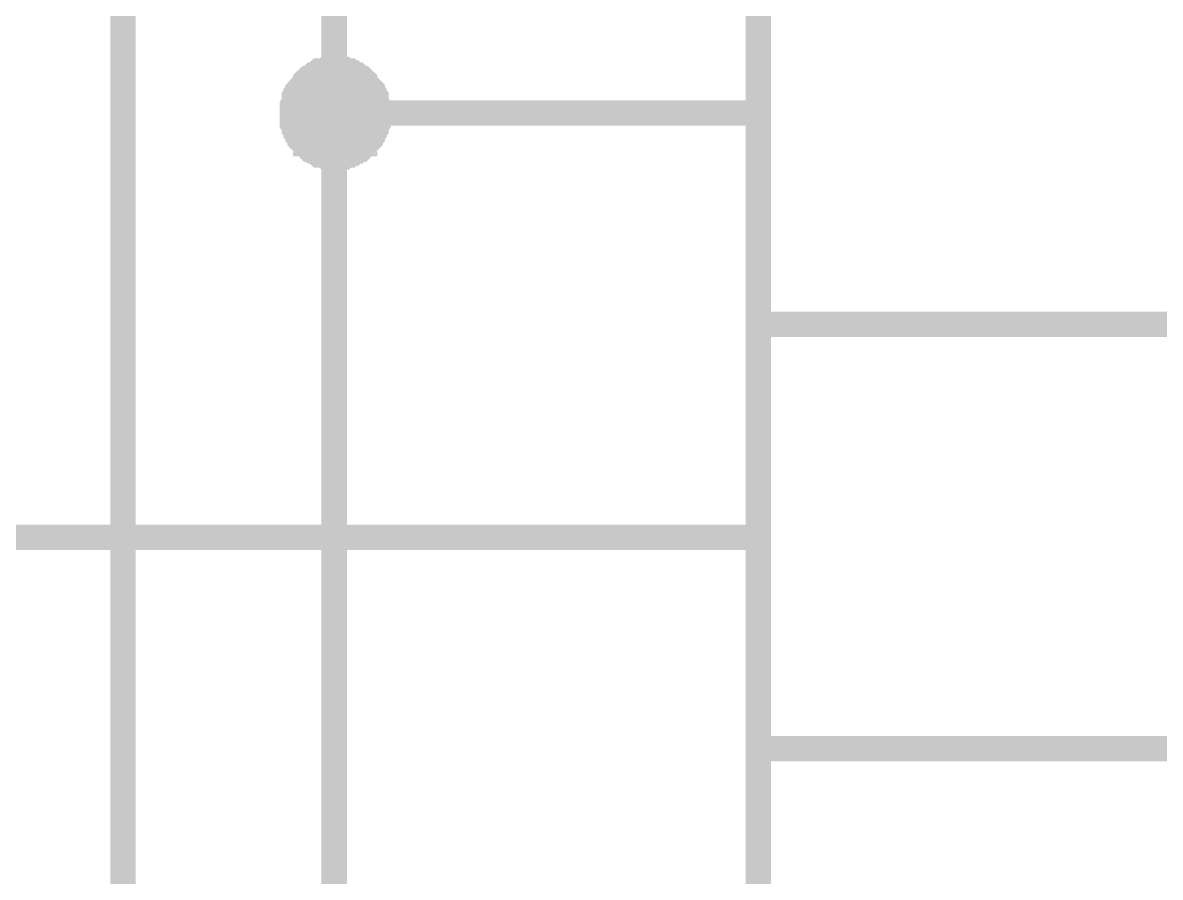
# Model space of a CAD drawing. Header units: millimetres. Extents: x 0 to 841, y 0 to 594.
# Drawn here: x 506.32 to 519.75, y 193.47 to 203.56 of the extents above; entities that cross this region are included whole.
import ezdxf

# ---------------------------------------------------------------- set-up
doc = ezdxf.new("R2010")
doc.units = ezdxf.units.MM
doc.layers.add('Sheet', color=255, linetype='Continuous')

msp = doc.modelspace()

# ---------------------------------------------------------------- linework, layer by layer
at = {"layer": 'Sheet', "const_width": 0.3}
msp.add_lwpolyline([(515.002, 239.999), (535.012, 239.999), (535.012, 114.991), (515.002, 114.991), (515.002, 239.999)], close=True, dxfattribs=at)
at = {"layer": 'Sheet'}
for points, const_width in [([(509.994, 217.495), (509.994, 202.492), (512.51, 202.492)], 0.3), ([(512.51, 207.5), (507.502, 207.5), (507.502, 192.498)], 0.3), ([(509.5, 202.492), (509.5, 202.514), (509.5, 202.537), (509.5, 202.559), (509.5, 202.582), (509.523, 202.627), (509.523, 202.649), (509.523, 202.672), (509.545, 202.694), (509.545, 202.716), (509.568, 202.739), (509.568, 202.761), (509.59, 202.784), (509.59, 202.784), (509.613, 202.806), (509.635, 202.829), (509.657, 202.851), (509.657, 202.874), (509.68, 202.896), (509.702, 202.896), (509.725, 202.919), (509.747, 202.941), (509.77, 202.941), (509.792, 202.963), (509.792, 202.963), (509.815, 202.986), (509.86, 202.986), (509.882, 202.986), (509.905, 203.008), (509.927, 203.008), (509.949, 203.008), (509.972, 203.008), (509.994, 203.008)], 0.3), ([(509.5, 202.492), (509.5, 202.514), (509.5, 202.537), (509.5, 202.559), (509.5, 202.582), (509.523, 202.627), (509.523, 202.649), (509.523, 202.672), (509.545, 202.694), (509.545, 202.716), (509.568, 202.739), (509.568, 202.761), (509.59, 202.784), (509.59, 202.784), (509.613, 202.806), (509.635, 202.829), (509.657, 202.851), (509.657, 202.874), (509.68, 202.896), (509.702, 202.896), (509.725, 202.919), (509.747, 202.941), (509.77, 202.941), (509.792, 202.963), (509.792, 202.963), (509.815, 202.986), (509.86, 202.986), (509.882, 202.986), (509.905, 203.008), (509.927, 203.008), (509.949, 203.008), (509.972, 203.008), (509.994, 203.008)], 0.3), ([(509.5, 202.492), (509.5, 202.514), (509.5, 202.537), (509.5, 202.559), (509.5, 202.582), (509.523, 202.627), (509.523, 202.649), (509.523, 202.672), (509.545, 202.694), (509.545, 202.716), (509.568, 202.739), (509.568, 202.761), (509.59, 202.784), (509.59, 202.784), (509.613, 202.806), (509.635, 202.829), (509.657, 202.851), (509.657, 202.874), (509.68, 202.896), (509.702, 202.896), (509.725, 202.919), (509.747, 202.941), (509.77, 202.941), (509.792, 202.963), (509.792, 202.963), (509.815, 202.986), (509.86, 202.986), (509.882, 202.986), (509.905, 203.008), (509.927, 203.008), (509.949, 203.008), (509.972, 203.008), (509.994, 203.008)], 0.3), ([(509.5, 202.492), (509.5, 202.514), (509.5, 202.537), (509.5, 202.559), (509.5, 202.582), (509.523, 202.627), (509.523, 202.649), (509.523, 202.672), (509.545, 202.694), (509.545, 202.716), (509.568, 202.739), (509.568, 202.761), (509.59, 202.784), (509.59, 202.784), (509.613, 202.806), (509.635, 202.829), (509.657, 202.851), (509.657, 202.874), (509.68, 202.896), (509.702, 202.896), (509.725, 202.919), (509.747, 202.941), (509.77, 202.941), (509.792, 202.963), (509.792, 202.963), (509.815, 202.986), (509.86, 202.986), (509.882, 202.986), (509.905, 203.008), (509.927, 203.008), (509.949, 203.008), (509.972, 203.008), (509.994, 203.008)], 0.3), ([(509.994, 203.008), (509.994, 203.008)], 0.3), ([(509.994, 203.008), (510.017, 203.008), (510.039, 203.008), (510.084, 203.008), (510.107, 203.008), (510.129, 202.986), (510.152, 202.986), (510.174, 202.986), (510.196, 202.963), (510.219, 202.963), (510.241, 202.941), (510.264, 202.941), (510.286, 202.919), (510.309, 202.896), (510.331, 202.896), (510.354, 202.874), (510.354, 202.851), (510.376, 202.829), (510.399, 202.806), (510.421, 202.784), (510.421, 202.784), (510.444, 202.761), (510.444, 202.739), (510.466, 202.716), (510.466, 202.694), (510.488, 202.672), (510.488, 202.649), (510.488, 202.627), (510.511, 202.582), (510.511, 202.559), (510.511, 202.537), (510.511, 202.514), (510.511, 202.492)], 0.3), ([(509.994, 203.008), (509.994, 203.008)], 0.3), ([(509.994, 203.008), (510.017, 203.008), (510.039, 203.008), (510.084, 203.008), (510.107, 203.008), (510.129, 202.986), (510.152, 202.986), (510.174, 202.986), (510.196, 202.963), (510.219, 202.963), (510.241, 202.941), (510.264, 202.941), (510.286, 202.919), (510.309, 202.896), (510.331, 202.896), (510.354, 202.874), (510.354, 202.851), (510.376, 202.829), (510.399, 202.806), (510.421, 202.784), (510.421, 202.784), (510.444, 202.761), (510.444, 202.739), (510.466, 202.716), (510.466, 202.694), (510.488, 202.672), (510.488, 202.649), (510.488, 202.627), (510.511, 202.582), (510.511, 202.559), (510.511, 202.537), (510.511, 202.514), (510.511, 202.492)], 0.3), ([(509.994, 203.008), (509.994, 203.008)], 0.3), ([(509.994, 203.008), (510.017, 203.008), (510.039, 203.008), (510.084, 203.008), (510.107, 203.008), (510.129, 202.986), (510.152, 202.986), (510.174, 202.986), (510.196, 202.963), (510.219, 202.963), (510.241, 202.941), (510.264, 202.941), (510.286, 202.919), (510.309, 202.896), (510.331, 202.896), (510.354, 202.874), (510.354, 202.851), (510.376, 202.829), (510.399, 202.806), (510.421, 202.784), (510.421, 202.784), (510.444, 202.761), (510.444, 202.739), (510.466, 202.716), (510.466, 202.694), (510.488, 202.672), (510.488, 202.649), (510.488, 202.627), (510.511, 202.582), (510.511, 202.559), (510.511, 202.537), (510.511, 202.514), (510.511, 202.492)], 0.3), ([(509.994, 203.008), (509.994, 203.008)], 0.3), ([(509.994, 203.008), (510.017, 203.008), (510.039, 203.008), (510.084, 203.008), (510.107, 203.008), (510.129, 202.986), (510.152, 202.986), (510.174, 202.986), (510.196, 202.963), (510.219, 202.963), (510.241, 202.941), (510.264, 202.941), (510.286, 202.919), (510.309, 202.896), (510.331, 202.896), (510.354, 202.874), (510.354, 202.851), (510.376, 202.829), (510.399, 202.806), (510.421, 202.784), (510.421, 202.784), (510.444, 202.761), (510.444, 202.739), (510.466, 202.716), (510.466, 202.694), (510.488, 202.672), (510.488, 202.649), (510.488, 202.627), (510.511, 202.582), (510.511, 202.559), (510.511, 202.537), (510.511, 202.514), (510.511, 202.492)], 0.3), ([(509.5, 202.492), (509.5, 202.514), (509.5, 202.537), (509.5, 202.559), (509.5, 202.582), (509.523, 202.627), (509.523, 202.649), (509.523, 202.672), (509.545, 202.694), (509.545, 202.716), (509.568, 202.739), (509.568, 202.761), (509.59, 202.784), (509.59, 202.784), (509.613, 202.806), (509.635, 202.829), (509.657, 202.851), (509.657, 202.874), (509.68, 202.896), (509.702, 202.896), (509.725, 202.919), (509.747, 202.941), (509.77, 202.941), (509.792, 202.963), (509.792, 202.963), (509.815, 202.986), (509.86, 202.986), (509.882, 202.986), (509.905, 203.008), (509.927, 203.008), (509.949, 203.008), (509.972, 203.008), (509.994, 203.008)], 0.0991), ([(509.5, 202.492), (509.5, 202.514), (509.5, 202.537), (509.5, 202.559), (509.5, 202.582), (509.523, 202.627), (509.523, 202.649), (509.523, 202.672), (509.545, 202.694), (509.545, 202.716), (509.568, 202.739), (509.568, 202.761), (509.59, 202.784), (509.59, 202.784), (509.613, 202.806), (509.635, 202.829), (509.657, 202.851), (509.657, 202.874), (509.68, 202.896), (509.702, 202.896), (509.725, 202.919), (509.747, 202.941), (509.77, 202.941), (509.792, 202.963), (509.792, 202.963), (509.815, 202.986), (509.86, 202.986), (509.882, 202.986), (509.905, 203.008), (509.927, 203.008), (509.949, 203.008), (509.972, 203.008), (509.994, 203.008)], 0.0991), ([(509.5, 202.492), (509.5, 202.514), (509.5, 202.537), (509.5, 202.559), (509.5, 202.582), (509.523, 202.627), (509.523, 202.649), (509.523, 202.672), (509.545, 202.694), (509.545, 202.716), (509.568, 202.739), (509.568, 202.761), (509.59, 202.784), (509.59, 202.784), (509.613, 202.806), (509.635, 202.829), (509.657, 202.851), (509.657, 202.874), (509.68, 202.896), (509.702, 202.896), (509.725, 202.919), (509.747, 202.941), (509.77, 202.941), (509.792, 202.963), (509.792, 202.963), (509.815, 202.986), (509.86, 202.986), (509.882, 202.986), (509.905, 203.008), (509.927, 203.008), (509.949, 203.008), (509.972, 203.008), (509.994, 203.008)], 0.0991), ([(509.5, 202.492), (509.5, 202.514), (509.5, 202.537), (509.5, 202.559), (509.5, 202.582), (509.523, 202.627), (509.523, 202.649), (509.523, 202.672), (509.545, 202.694), (509.545, 202.716), (509.568, 202.739), (509.568, 202.761), (509.59, 202.784), (509.59, 202.784), (509.613, 202.806), (509.635, 202.829), (509.657, 202.851), (509.657, 202.874), (509.68, 202.896), (509.702, 202.896), (509.725, 202.919), (509.747, 202.941), (509.77, 202.941), (509.792, 202.963), (509.792, 202.963), (509.815, 202.986), (509.86, 202.986), (509.882, 202.986), (509.905, 203.008), (509.927, 203.008), (509.949, 203.008), (509.972, 203.008), (509.994, 203.008)], 0.0991), ([(509.994, 203.008), (509.994, 203.008)], 0.0991), ([(509.994, 203.008), (510.017, 203.008), (510.039, 203.008), (510.084, 203.008), (510.107, 203.008), (510.129, 202.986), (510.152, 202.986), (510.174, 202.986), (510.196, 202.963), (510.219, 202.963), (510.241, 202.941), (510.264, 202.941), (510.286, 202.919), (510.309, 202.896), (510.331, 202.896), (510.354, 202.874), (510.354, 202.851), (510.376, 202.829), (510.399, 202.806), (510.421, 202.784), (510.421, 202.784), (510.444, 202.761), (510.444, 202.739), (510.466, 202.716), (510.466, 202.694), (510.488, 202.672), (510.488, 202.649), (510.488, 202.627), (510.511, 202.582), (510.511, 202.559), (510.511, 202.537), (510.511, 202.514), (510.511, 202.492)], 0.0991), ([(509.994, 203.008), (509.994, 203.008)], 0.0991), ([(509.994, 203.008), (510.017, 203.008), (510.039, 203.008), (510.084, 203.008), (510.107, 203.008), (510.129, 202.986), (510.152, 202.986), (510.174, 202.986), (510.196, 202.963), (510.219, 202.963), (510.241, 202.941), (510.264, 202.941), (510.286, 202.919), (510.309, 202.896), (510.331, 202.896), (510.354, 202.874), (510.354, 202.851), (510.376, 202.829), (510.399, 202.806), (510.421, 202.784), (510.421, 202.784), (510.444, 202.761), (510.444, 202.739), (510.466, 202.716), (510.466, 202.694), (510.488, 202.672), (510.488, 202.649), (510.488, 202.627), (510.511, 202.582), (510.511, 202.559), (510.511, 202.537), (510.511, 202.514), (510.511, 202.492)], 0.0991), ([(509.994, 203.008), (509.994, 203.008)], 0.0991), ([(509.994, 203.008), (510.017, 203.008), (510.039, 203.008), (510.084, 203.008), (510.107, 203.008), (510.129, 202.986), (510.152, 202.986), (510.174, 202.986), (510.196, 202.963), (510.219, 202.963), (510.241, 202.941), (510.264, 202.941), (510.286, 202.919), (510.309, 202.896), (510.331, 202.896), (510.354, 202.874), (510.354, 202.851), (510.376, 202.829), (510.399, 202.806), (510.421, 202.784), (510.421, 202.784), (510.444, 202.761), (510.444, 202.739), (510.466, 202.716), (510.466, 202.694), (510.488, 202.672), (510.488, 202.649), (510.488, 202.627), (510.511, 202.582), (510.511, 202.559), (510.511, 202.537), (510.511, 202.514), (510.511, 202.492)], 0.0991), ([(509.994, 203.008), (509.994, 203.008)], 0.0991), ([(509.994, 203.008), (510.017, 203.008), (510.039, 203.008), (510.084, 203.008), (510.107, 203.008), (510.129, 202.986), (510.152, 202.986), (510.174, 202.986), (510.196, 202.963), (510.219, 202.963), (510.241, 202.941), (510.264, 202.941), (510.286, 202.919), (510.309, 202.896), (510.331, 202.896), (510.354, 202.874), (510.354, 202.851), (510.376, 202.829), (510.399, 202.806), (510.421, 202.784), (510.421, 202.784), (510.444, 202.761), (510.444, 202.739), (510.466, 202.716), (510.466, 202.694), (510.488, 202.672), (510.488, 202.649), (510.488, 202.627), (510.511, 202.582), (510.511, 202.559), (510.511, 202.537), (510.511, 202.514), (510.511, 202.492)], 0.0991), ([(509.994, 201.975), (509.972, 201.975), (509.949, 201.975), (509.927, 201.975), (509.905, 201.975), (509.882, 201.998), (509.86, 201.998), (509.815, 201.998), (509.792, 202.02), (509.792, 202.02), (509.77, 202.043), (509.747, 202.043), (509.725, 202.065), (509.702, 202.065), (509.68, 202.088), (509.657, 202.11), (509.657, 202.132), (509.635, 202.132), (509.613, 202.155), (509.59, 202.177), (509.59, 202.2), (509.568, 202.222), (509.568, 202.245), (509.545, 202.267), (509.545, 202.29), (509.523, 202.312), (509.523, 202.335), (509.523, 202.357), (509.5, 202.38), (509.5, 202.402), (509.5, 202.447), (509.5, 202.469), (509.5, 202.492)], 0.3), ([(509.5, 202.492), (509.5, 202.492)], 0.3), ([(509.994, 201.975), (509.972, 201.975), (509.949, 201.975), (509.927, 201.975), (509.905, 201.975), (509.882, 201.998), (509.86, 201.998), (509.815, 201.998), (509.792, 202.02), (509.792, 202.02), (509.77, 202.043), (509.747, 202.043), (509.725, 202.065), (509.702, 202.065), (509.68, 202.088), (509.657, 202.11), (509.657, 202.132), (509.635, 202.132), (509.613, 202.155), (509.59, 202.177), (509.59, 202.2), (509.568, 202.222), (509.568, 202.245), (509.545, 202.267), (509.545, 202.29), (509.523, 202.312), (509.523, 202.335), (509.523, 202.357), (509.5, 202.38), (509.5, 202.402), (509.5, 202.447), (509.5, 202.469), (509.5, 202.492)], 0.3), ([(509.5, 202.492), (509.5, 202.492)], 0.3), ([(509.994, 201.975), (509.972, 201.975), (509.949, 201.975), (509.927, 201.975), (509.905, 201.975), (509.882, 201.998), (509.86, 201.998), (509.815, 201.998), (509.792, 202.02), (509.792, 202.02), (509.77, 202.043), (509.747, 202.043), (509.725, 202.065), (509.702, 202.065), (509.68, 202.088), (509.657, 202.11), (509.657, 202.132), (509.635, 202.132), (509.613, 202.155), (509.59, 202.177), (509.59, 202.2), (509.568, 202.222), (509.568, 202.245), (509.545, 202.267), (509.545, 202.29), (509.523, 202.312), (509.523, 202.335), (509.523, 202.357), (509.5, 202.38), (509.5, 202.402), (509.5, 202.447), (509.5, 202.469), (509.5, 202.492)], 0.3), ([(509.5, 202.492), (509.5, 202.492)], 0.3), ([(509.994, 201.975), (509.972, 201.975), (509.949, 201.975), (509.927, 201.975), (509.905, 201.975), (509.882, 201.998), (509.86, 201.998), (509.815, 201.998), (509.792, 202.02), (509.792, 202.02), (509.77, 202.043), (509.747, 202.043), (509.725, 202.065), (509.702, 202.065), (509.68, 202.088), (509.657, 202.11), (509.657, 202.132), (509.635, 202.132), (509.613, 202.155), (509.59, 202.177), (509.59, 202.2), (509.568, 202.222), (509.568, 202.245), (509.545, 202.267), (509.545, 202.29), (509.523, 202.312), (509.523, 202.335), (509.523, 202.357), (509.5, 202.38), (509.5, 202.402), (509.5, 202.447), (509.5, 202.469), (509.5, 202.492)], 0.3), ([(509.5, 202.492), (509.5, 202.492)], 0.3), ([(510.511, 202.492), (510.511, 202.469), (510.511, 202.447), (510.511, 202.402), (510.511, 202.38), (510.488, 202.357), (510.488, 202.335), (510.488, 202.312), (510.466, 202.29), (510.466, 202.267), (510.444, 202.245), (510.444, 202.222), (510.421, 202.2), (510.421, 202.177), (510.399, 202.155), (510.376, 202.132), (510.354, 202.132), (510.354, 202.11), (510.331, 202.088), (510.309, 202.065), (510.286, 202.065), (510.264, 202.043), (510.241, 202.043), (510.219, 202.02), (510.196, 202.02), (510.174, 201.998), (510.152, 201.998), (510.129, 201.998), (510.107, 201.975), (510.084, 201.975), (510.039, 201.975), (510.017, 201.975), (509.994, 201.975)], 0.3), ([(509.994, 202.492), (509.994, 187.489), (512.51, 187.489)], 0.3), ([(510.511, 202.492), (510.511, 202.469), (510.511, 202.447), (510.511, 202.402), (510.511, 202.38), (510.488, 202.357), (510.488, 202.335), (510.488, 202.312), (510.466, 202.29), (510.466, 202.267), (510.444, 202.245), (510.444, 202.222), (510.421, 202.2), (510.421, 202.177), (510.399, 202.155), (510.376, 202.132), (510.354, 202.132), (510.354, 202.11), (510.331, 202.088), (510.309, 202.065), (510.286, 202.065), (510.264, 202.043), (510.241, 202.043), (510.219, 202.02), (510.196, 202.02), (510.174, 201.998), (510.152, 201.998), (510.129, 201.998), (510.107, 201.975), (510.084, 201.975), (510.039, 201.975), (510.017, 201.975), (509.994, 201.975)], 0.3), ([(510.511, 202.492), (510.511, 202.469), (510.511, 202.447), (510.511, 202.402), (510.511, 202.38), (510.488, 202.357), (510.488, 202.335), (510.488, 202.312), (510.466, 202.29), (510.466, 202.267), (510.444, 202.245), (510.444, 202.222), (510.421, 202.2), (510.421, 202.177), (510.399, 202.155), (510.376, 202.132), (510.354, 202.132), (510.354, 202.11), (510.331, 202.088), (510.309, 202.065), (510.286, 202.065), (510.264, 202.043), (510.241, 202.043), (510.219, 202.02), (510.196, 202.02), (510.174, 201.998), (510.152, 201.998), (510.129, 201.998), (510.107, 201.975), (510.084, 201.975), (510.039, 201.975), (510.017, 201.975), (509.994, 201.975)], 0.3), ([(510.511, 202.492), (510.511, 202.469), (510.511, 202.447), (510.511, 202.402), (510.511, 202.38), (510.488, 202.357), (510.488, 202.335), (510.488, 202.312), (510.466, 202.29), (510.466, 202.267), (510.444, 202.245), (510.444, 202.222), (510.421, 202.2), (510.421, 202.177), (510.399, 202.155), (510.376, 202.132), (510.354, 202.132), (510.354, 202.11), (510.331, 202.088), (510.309, 202.065), (510.286, 202.065), (510.264, 202.043), (510.241, 202.043), (510.219, 202.02), (510.196, 202.02), (510.174, 201.998), (510.152, 201.998), (510.129, 201.998), (510.107, 201.975), (510.084, 201.975), (510.039, 201.975), (510.017, 201.975), (509.994, 201.975)], 0.3), ([(510.511, 202.492), (510.511, 202.492), (510.511, 202.492), (510.511, 202.492), (510.511, 202.492), (510.511, 202.492), (510.511, 202.492), (510.511, 202.492), (510.511, 202.492), (510.511, 202.492), (510.511, 202.492), (510.511, 202.492), (510.511, 202.492), (510.511, 202.492), (510.511, 202.492), (510.511, 202.492), (510.511, 202.492), (510.511, 202.492), (510.511, 202.492), (510.511, 202.492), (510.511, 202.492), (510.511, 202.492), (510.511, 202.492), (510.511, 202.492), (510.511, 202.492), (510.511, 202.492), (510.511, 202.492), (510.511, 202.492), (510.511, 202.492), (510.511, 202.492), (510.511, 202.492), (510.511, 202.492), (510.511, 202.492)], 0.3), ([(510.511, 202.492), (510.511, 202.492)], 0.3), ([(510.511, 202.492), (510.511, 202.492), (510.511, 202.492), (510.511, 202.492), (510.511, 202.492), (510.511, 202.492), (510.511, 202.492), (510.511, 202.492), (510.511, 202.492), (510.511, 202.492), (510.511, 202.492), (510.511, 202.492), (510.511, 202.492), (510.511, 202.492), (510.511, 202.492), (510.511, 202.492), (510.511, 202.492), (510.511, 202.492), (510.511, 202.492), (510.511, 202.492), (510.511, 202.492), (510.511, 202.492), (510.511, 202.492), (510.511, 202.492), (510.511, 202.492), (510.511, 202.492), (510.511, 202.492), (510.511, 202.492), (510.511, 202.492), (510.511, 202.492), (510.511, 202.492), (510.511, 202.492), (510.511, 202.492)], 0.3), ([(510.511, 202.492), (510.511, 202.492)], 0.3), ([(510.511, 202.492), (510.511, 202.492), (510.511, 202.492), (510.511, 202.492), (510.511, 202.492), (510.511, 202.492), (510.511, 202.492), (510.511, 202.492), (510.511, 202.492), (510.511, 202.492), (510.511, 202.492), (510.511, 202.492), (510.511, 202.492), (510.511, 202.492), (510.511, 202.492), (510.511, 202.492), (510.511, 202.492), (510.511, 202.492), (510.511, 202.492), (510.511, 202.492), (510.511, 202.492), (510.511, 202.492), (510.511, 202.492), (510.511, 202.492), (510.511, 202.492), (510.511, 202.492), (510.511, 202.492), (510.511, 202.492), (510.511, 202.492), (510.511, 202.492), (510.511, 202.492), (510.511, 202.492), (510.511, 202.492)], 0.3), ([(510.511, 202.492), (510.511, 202.492)], 0.3), ([(510.511, 202.492), (510.511, 202.492), (510.511, 202.492), (510.511, 202.492), (510.511, 202.492), (510.511, 202.492), (510.511, 202.492), (510.511, 202.492), (510.511, 202.492), (510.511, 202.492), (510.511, 202.492), (510.511, 202.492), (510.511, 202.492), (510.511, 202.492), (510.511, 202.492), (510.511, 202.492), (510.511, 202.492), (510.511, 202.492), (510.511, 202.492), (510.511, 202.492), (510.511, 202.492), (510.511, 202.492), (510.511, 202.492), (510.511, 202.492), (510.511, 202.492), (510.511, 202.492), (510.511, 202.492), (510.511, 202.492), (510.511, 202.492), (510.511, 202.492), (510.511, 202.492), (510.511, 202.492), (510.511, 202.492)], 0.3), ([(510.511, 202.492), (510.511, 202.492)], 0.3), ([(515.002, 202.492), (512.51, 202.492)], 0.3), ([(509.994, 201.975), (509.972, 201.975), (509.949, 201.975), (509.927, 201.975), (509.905, 201.975), (509.882, 201.998), (509.86, 201.998), (509.815, 201.998), (509.792, 202.02), (509.792, 202.02), (509.77, 202.043), (509.747, 202.043), (509.725, 202.065), (509.702, 202.065), (509.68, 202.088), (509.657, 202.11), (509.657, 202.132), (509.635, 202.132), (509.613, 202.155), (509.59, 202.177), (509.59, 202.2), (509.568, 202.222), (509.568, 202.245), (509.545, 202.267), (509.545, 202.29), (509.523, 202.312), (509.523, 202.335), (509.523, 202.357), (509.5, 202.38), (509.5, 202.402), (509.5, 202.447), (509.5, 202.469), (509.5, 202.492)], 0.0991), ([(509.5, 202.492), (509.5, 202.492)], 0.0991), ([(509.994, 201.975), (509.972, 201.975), (509.949, 201.975), (509.927, 201.975), (509.905, 201.975), (509.882, 201.998), (509.86, 201.998), (509.815, 201.998), (509.792, 202.02), (509.792, 202.02), (509.77, 202.043), (509.747, 202.043), (509.725, 202.065), (509.702, 202.065), (509.68, 202.088), (509.657, 202.11), (509.657, 202.132), (509.635, 202.132), (509.613, 202.155), (509.59, 202.177), (509.59, 202.2), (509.568, 202.222), (509.568, 202.245), (509.545, 202.267), (509.545, 202.29), (509.523, 202.312), (509.523, 202.335), (509.523, 202.357), (509.5, 202.38), (509.5, 202.402), (509.5, 202.447), (509.5, 202.469), (509.5, 202.492)], 0.0991), ([(509.5, 202.492), (509.5, 202.492)], 0.0991), ([(509.994, 201.975), (509.972, 201.975), (509.949, 201.975), (509.927, 201.975), (509.905, 201.975), (509.882, 201.998), (509.86, 201.998), (509.815, 201.998), (509.792, 202.02), (509.792, 202.02), (509.77, 202.043), (509.747, 202.043), (509.725, 202.065), (509.702, 202.065), (509.68, 202.088), (509.657, 202.11), (509.657, 202.132), (509.635, 202.132), (509.613, 202.155), (509.59, 202.177), (509.59, 202.2), (509.568, 202.222), (509.568, 202.245), (509.545, 202.267), (509.545, 202.29), (509.523, 202.312), (509.523, 202.335), (509.523, 202.357), (509.5, 202.38), (509.5, 202.402), (509.5, 202.447), (509.5, 202.469), (509.5, 202.492)], 0.0991), ([(509.5, 202.492), (509.5, 202.492)], 0.0991), ([(509.994, 201.975), (509.972, 201.975), (509.949, 201.975), (509.927, 201.975), (509.905, 201.975), (509.882, 201.998), (509.86, 201.998), (509.815, 201.998), (509.792, 202.02), (509.792, 202.02), (509.77, 202.043), (509.747, 202.043), (509.725, 202.065), (509.702, 202.065), (509.68, 202.088), (509.657, 202.11), (509.657, 202.132), (509.635, 202.132), (509.613, 202.155), (509.59, 202.177), (509.59, 202.2), (509.568, 202.222), (509.568, 202.245), (509.545, 202.267), (509.545, 202.29), (509.523, 202.312), (509.523, 202.335), (509.523, 202.357), (509.5, 202.38), (509.5, 202.402), (509.5, 202.447), (509.5, 202.469), (509.5, 202.492)], 0.0991), ([(509.5, 202.492), (509.5, 202.492)], 0.0991), ([(510.511, 202.492), (510.511, 202.469), (510.511, 202.447), (510.511, 202.402), (510.511, 202.38), (510.488, 202.357), (510.488, 202.335), (510.488, 202.312), (510.466, 202.29), (510.466, 202.267), (510.444, 202.245), (510.444, 202.222), (510.421, 202.2), (510.421, 202.177), (510.399, 202.155), (510.376, 202.132), (510.354, 202.132), (510.354, 202.11), (510.331, 202.088), (510.309, 202.065), (510.286, 202.065), (510.264, 202.043), (510.241, 202.043), (510.219, 202.02), (510.196, 202.02), (510.174, 201.998), (510.152, 201.998), (510.129, 201.998), (510.107, 201.975), (510.084, 201.975), (510.039, 201.975), (510.017, 201.975), (509.994, 201.975)], 0.0991), ([(510.511, 202.492), (510.511, 202.469), (510.511, 202.447), (510.511, 202.402), (510.511, 202.38), (510.488, 202.357), (510.488, 202.335), (510.488, 202.312), (510.466, 202.29), (510.466, 202.267), (510.444, 202.245), (510.444, 202.222), (510.421, 202.2), (510.421, 202.177), (510.399, 202.155), (510.376, 202.132), (510.354, 202.132), (510.354, 202.11), (510.331, 202.088), (510.309, 202.065), (510.286, 202.065), (510.264, 202.043), (510.241, 202.043), (510.219, 202.02), (510.196, 202.02), (510.174, 201.998), (510.152, 201.998), (510.129, 201.998), (510.107, 201.975), (510.084, 201.975), (510.039, 201.975), (510.017, 201.975), (509.994, 201.975)], 0.0991), ([(510.511, 202.492), (510.511, 202.469), (510.511, 202.447), (510.511, 202.402), (510.511, 202.38), (510.488, 202.357), (510.488, 202.335), (510.488, 202.312), (510.466, 202.29), (510.466, 202.267), (510.444, 202.245), (510.444, 202.222), (510.421, 202.2), (510.421, 202.177), (510.399, 202.155), (510.376, 202.132), (510.354, 202.132), (510.354, 202.11), (510.331, 202.088), (510.309, 202.065), (510.286, 202.065), (510.264, 202.043), (510.241, 202.043), (510.219, 202.02), (510.196, 202.02), (510.174, 201.998), (510.152, 201.998), (510.129, 201.998), (510.107, 201.975), (510.084, 201.975), (510.039, 201.975), (510.017, 201.975), (509.994, 201.975)], 0.0991), ([(510.511, 202.492), (510.511, 202.469), (510.511, 202.447), (510.511, 202.402), (510.511, 202.38), (510.488, 202.357), (510.488, 202.335), (510.488, 202.312), (510.466, 202.29), (510.466, 202.267), (510.444, 202.245), (510.444, 202.222), (510.421, 202.2), (510.421, 202.177), (510.399, 202.155), (510.376, 202.132), (510.354, 202.132), (510.354, 202.11), (510.331, 202.088), (510.309, 202.065), (510.286, 202.065), (510.264, 202.043), (510.241, 202.043), (510.219, 202.02), (510.196, 202.02), (510.174, 201.998), (510.152, 201.998), (510.129, 201.998), (510.107, 201.975), (510.084, 201.975), (510.039, 201.975), (510.017, 201.975), (509.994, 201.975)], 0.0991), ([(510.511, 202.492), (510.511, 202.492), (510.511, 202.492), (510.511, 202.492), (510.511, 202.492), (510.511, 202.492), (510.511, 202.492), (510.511, 202.492), (510.511, 202.492), (510.511, 202.492), (510.511, 202.492), (510.511, 202.492), (510.511, 202.492), (510.511, 202.492), (510.511, 202.492), (510.511, 202.492), (510.511, 202.492), (510.511, 202.492), (510.511, 202.492), (510.511, 202.492), (510.511, 202.492), (510.511, 202.492), (510.511, 202.492), (510.511, 202.492), (510.511, 202.492), (510.511, 202.492), (510.511, 202.492), (510.511, 202.492), (510.511, 202.492), (510.511, 202.492), (510.511, 202.492), (510.511, 202.492), (510.511, 202.492)], 0.0991), ([(510.511, 202.492), (510.511, 202.492)], 0.0991), ([(510.511, 202.492), (510.511, 202.492), (510.511, 202.492), (510.511, 202.492), (510.511, 202.492), (510.511, 202.492), (510.511, 202.492), (510.511, 202.492), (510.511, 202.492), (510.511, 202.492), (510.511, 202.492), (510.511, 202.492), (510.511, 202.492), (510.511, 202.492), (510.511, 202.492), (510.511, 202.492), (510.511, 202.492), (510.511, 202.492), (510.511, 202.492), (510.511, 202.492), (510.511, 202.492), (510.511, 202.492), (510.511, 202.492), (510.511, 202.492), (510.511, 202.492), (510.511, 202.492), (510.511, 202.492), (510.511, 202.492), (510.511, 202.492), (510.511, 202.492), (510.511, 202.492), (510.511, 202.492), (510.511, 202.492)], 0.0991), ([(510.511, 202.492), (510.511, 202.492)], 0.0991), ([(510.511, 202.492), (510.511, 202.492), (510.511, 202.492), (510.511, 202.492), (510.511, 202.492), (510.511, 202.492), (510.511, 202.492), (510.511, 202.492), (510.511, 202.492), (510.511, 202.492), (510.511, 202.492), (510.511, 202.492), (510.511, 202.492), (510.511, 202.492), (510.511, 202.492), (510.511, 202.492), (510.511, 202.492), (510.511, 202.492), (510.511, 202.492), (510.511, 202.492), (510.511, 202.492), (510.511, 202.492), (510.511, 202.492), (510.511, 202.492), (510.511, 202.492), (510.511, 202.492), (510.511, 202.492), (510.511, 202.492), (510.511, 202.492), (510.511, 202.492), (510.511, 202.492), (510.511, 202.492), (510.511, 202.492)], 0.0991), ([(510.511, 202.492), (510.511, 202.492)], 0.0991), ([(510.511, 202.492), (510.511, 202.492), (510.511, 202.492), (510.511, 202.492), (510.511, 202.492), (510.511, 202.492), (510.511, 202.492), (510.511, 202.492), (510.511, 202.492), (510.511, 202.492), (510.511, 202.492), (510.511, 202.492), (510.511, 202.492), (510.511, 202.492), (510.511, 202.492), (510.511, 202.492), (510.511, 202.492), (510.511, 202.492), (510.511, 202.492), (510.511, 202.492), (510.511, 202.492), (510.511, 202.492), (510.511, 202.492), (510.511, 202.492), (510.511, 202.492), (510.511, 202.492), (510.511, 202.492), (510.511, 202.492), (510.511, 202.492), (510.511, 202.492), (510.511, 202.492), (510.511, 202.492), (510.511, 202.492)], 0.0991), ([(510.511, 202.492), (510.511, 202.492)], 0.0991), ([(515.002, 199.999), (535.012, 199.999)], 0.3), ([(437.501, 184.996), (455.018, 184.996), (455.018, 197.483), (512.51, 197.483)], 0.3), ([(515.002, 197.483), (512.51, 197.483)], 0.3), ([(515.002, 194.99), (535.012, 194.99)], 0.3)]:
    msp.add_lwpolyline(points, dxfattribs=dict(at, const_width=const_width))
at = {"layer": 'Sheet', "const_width": 0.508}
msp.add_lwpolyline([(509.746, 202.5, 1), (510.254, 202.5, 1)], format="xyb", close=True, dxfattribs=at)

doc.saveas('drawing.dxf')
